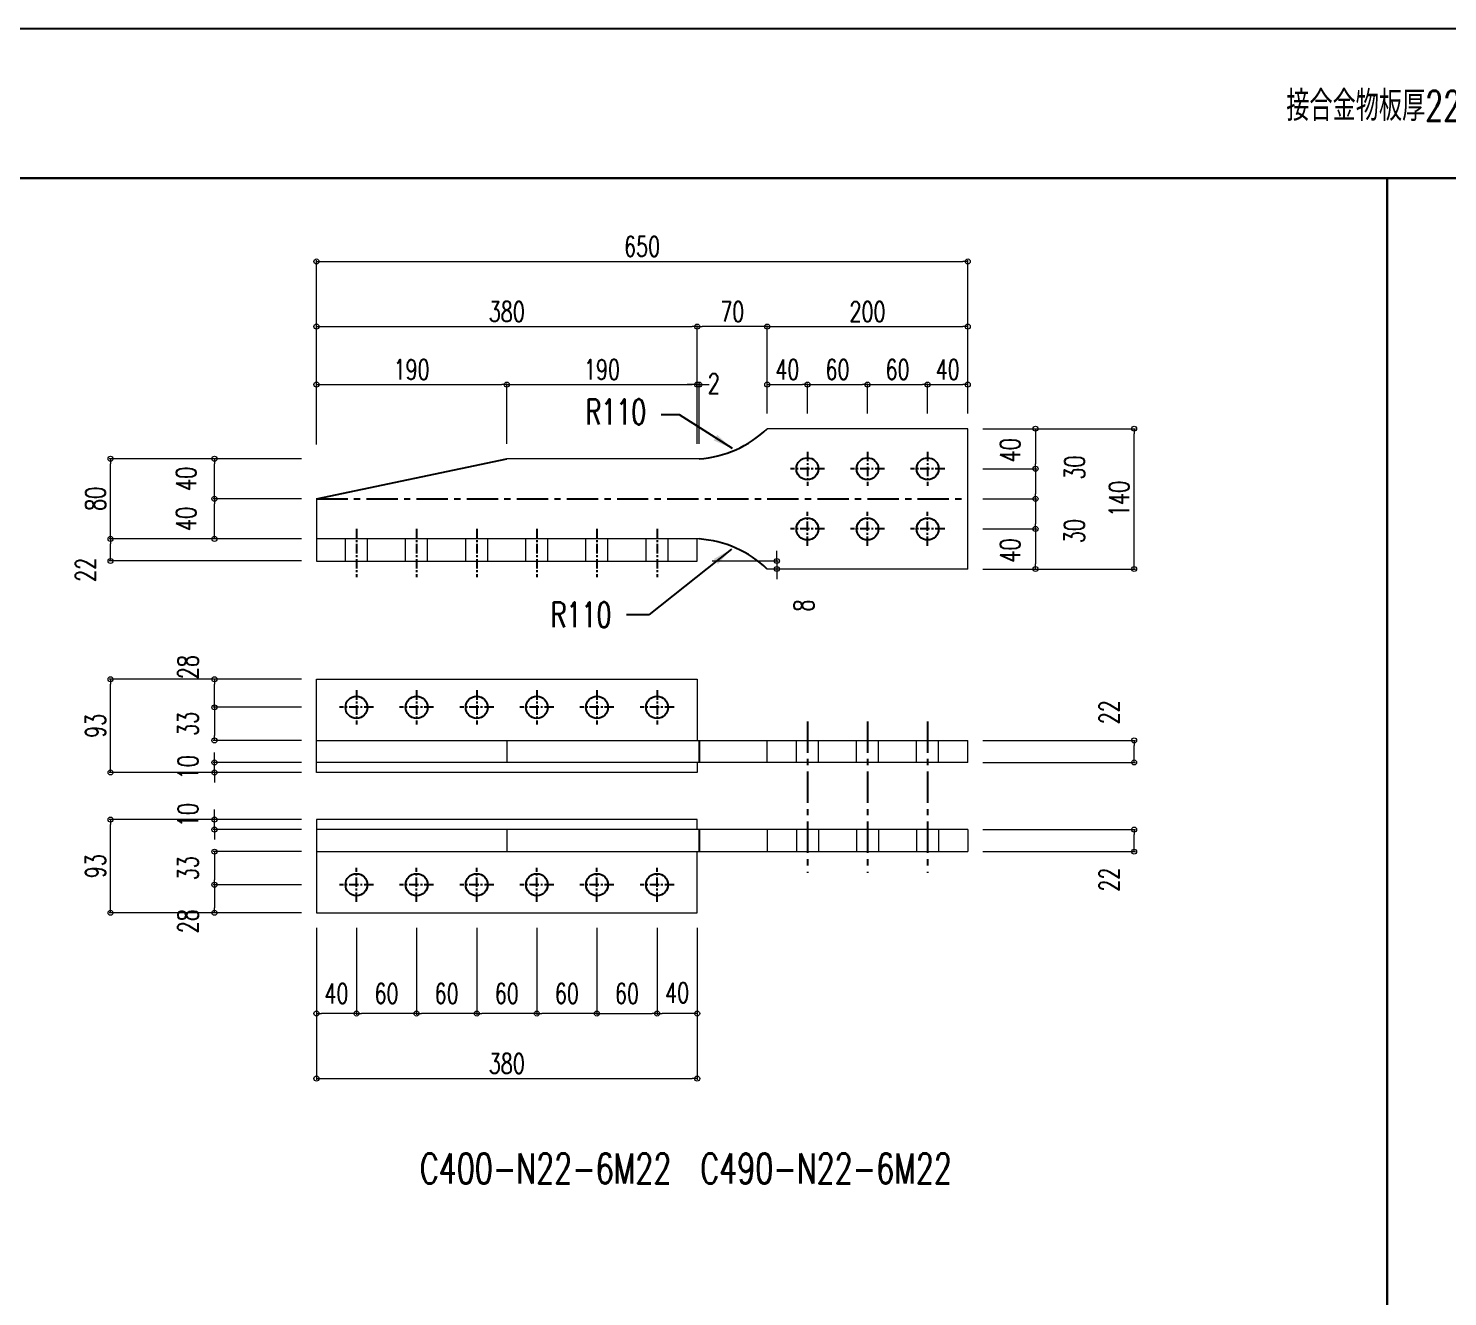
# Model space of a CAD drawing. Header units: millimetres. Extents: x 0 to 29624, y 0 to 14691.
# Drawn here: x 26696 to 28112, y 10780 to 12045 of the extents above; entities that cross this region are included whole.
import ezdxf

# ---------------------------------------------------------------- set-up
doc = ezdxf.new("R2010")
doc.units = ezdxf.units.MM
doc.header["$LTSCALE"] = 5
for name, pattern in [('ACAD_ISO03W100', [30, 12, -18]), ('CENTER1', [10, 6.25, -1.25, 1.25, -1.25]), ('JIS_08_50', [53, 50, -1.125, 0.75, -1.125])]:
    doc.linetypes.add(name, pattern=pattern)
doc.layers.get('0').update_dxf_attribs({"color": 255})
doc.layers.get('DEFPOINTS').update_dxf_attribs({"color": 255})
for name, color, linetype in [('01', 7, 'Continuous'), ('CENTER', 2, 'JIS_08_50'), ('寸法', 4, 'Continuous'), ('補助線', 7, 'ACAD_ISO03W100'), ('金物', 142, 'Continuous')]:
    doc.layers.add(name, color=color, linetype=linetype)
doc.styles.add('KANJI', font='simplex.shx', dxfattribs={"width": 0.7, "bigfont": 'extfont2.shx'})
doc.styles.get("Standard").update_dxf_attribs({"font": 'simplex.shx', "width": 0.7, "height": 2.5, "bigfont": '@extfont2.shx'})
doc.styles.add('SUNPOU2', font='simplex.shx', dxfattribs={"width": 0.7, "height": 50, "bigfont": 'extfont2.shx'})
doc.dimstyles.new('コピー(2) - Standard', dxfattribs={"dimtxt": 25, "dimasz": 20, "dimexe": 0.18, "dimexo": 0.0625, "dimgap": 15, "dimtad": 1, "dimdec": 0, "dimzin": 0, "dimdsep": 46, "dimtxsty": 'Standard', "dimblk": 'DOTSMALL', "dimcen": 0.09, "dimadec": 0, "dimazin": 0, "dimtfac": 1, "dimtdec": 0, "dimtofl": 0, "dimtmove": 0, "dimatfit": 3, "dimfxl": 0, "dimtolj": 1, "dimtzin": 0, "dimarcsym": 0})
doc.dimstyles.new('一般寸法-小さめ', dxfattribs={"dimscale": 10, "dimtxt": 2, "dimasz": 0.5, "dimexe": 0.125, "dimexo": 1.5, "dimgap": 0.5, "dimtad": 1, "dimtxsty": 'KANJI', "dimblk": 'ORIGIN', "dimcen": 0, "dimclrd": 256, "dimclre": 256, "dimclrt": 256, "dimadec": 0, "dimazin": 0, "dimtfac": 1, "dimtmove": 2, "dimatfit": 2, "dimfxl": 0, "dimtolj": 2, "dimlwd": 5, "dimlwe": 5, "dimarcsym": 0})

# ---------------------------------------------------------------- blocks, each defined once
blk = doc.blocks.new('_Origin')
at = {"color": 0, "linetype": 'ByBlock', "lineweight": -2}
blk.add_line((0, 0), (-1, 0), dxfattribs=at)
blk.add_circle((0, 0), 0.5, dxfattribs=at)
blk = doc.blocks.new('*D304')
at = {"layer": 'DEFPOINTS', "color": 0}
for p in [(27633.1, 11646), (27633.1, 11606), (27700.8, 11606)]:
    blk.add_point(p, dxfattribs=at)
at = {"layer": '寸法', "lineweight": 5}
for p, q in [((27648.1, 11646), (27702, 11646)), ((27700.8, 11641), (27700.8, 11611)), ((27648.1, 11606), (27702, 11606))]:
    blk.add_line(p, q, dxfattribs=at)
at = {"layer": '寸法', "lineweight": 5, "xscale": 5, "yscale": 5, "zscale": 5}
for p, rotation in [((27700.8, 11646), 90), ((27700.8, 11606), 270)]:
    blk.add_blockref('_Origin', p, dxfattribs=dict(at, rotation=rotation))
at = {"layer": '寸法', "insert": (27675.4, 11624.5), "char_height": 20, "attachment_point": 5, "rotation": 90, "style": 'KANJI'}
blk.add_mtext('\\A2;40', dxfattribs=at)
blk = doc.blocks.new('*D305')
at = {"layer": 'DEFPOINTS', "color": 0}
for p in [(26983.1, 11224), (26881.3, 11191), (26983.1, 11191)]:
    blk.add_point(p, dxfattribs=at)
at = {"layer": '寸法', "lineweight": 5}
for p, q in [((26968.1, 11224), (26880, 11224)), ((26881.3, 11219), (26881.3, 11196)), ((26968.1, 11191), (26880, 11191))]:
    blk.add_line(p, q, dxfattribs=at)
at = {"layer": '寸法', "lineweight": 5, "xscale": 5, "yscale": 5, "zscale": 5}
for p, rotation in [((26881.3, 11224), 90), ((26881.3, 11191), 270)]:
    blk.add_blockref('_Origin', p, dxfattribs=dict(at, rotation=rotation))
at = {"layer": '寸法', "insert": (26855, 11207.5), "char_height": 20, "attachment_point": 5, "rotation": 90, "style": 'KANJI'}
blk.add_mtext('\\A2;33', dxfattribs=at)
blk = doc.blocks.new('*D512')
at = {"layer": 'DEFPOINTS', "color": 0}
for p in [(26777.7, 11396), (26983.1, 11396), (26983.1, 11303)]:
    blk.add_point(p, dxfattribs=at)
at = {"layer": '寸法', "lineweight": 5}
for p, q in [((26968.1, 11396), (26776.4, 11396)), ((26777.7, 11308), (26777.7, 11391)), ((26968.1, 11303), (26776.4, 11303))]:
    blk.add_line(p, q, dxfattribs=at)
at = {"layer": '寸法', "lineweight": 5, "xscale": 5, "yscale": 5, "zscale": 5}
for p, rotation in [((26777.7, 11396), 90), ((26777.7, 11303), 270)]:
    blk.add_blockref('_Origin', p, dxfattribs=dict(at, rotation=rotation))
at = {"layer": '寸法', "insert": (26762.7, 11349.5), "char_height": 20, "attachment_point": 5, "rotation": 90, "style": 'KANJI'}
blk.add_mtext('\\A2;93', dxfattribs=at)
blk = doc.blocks.new('_DotSmall')
at = {"color": 0, "linetype": 'ByBlock', "const_width": 0.5}
blk.add_lwpolyline([(-0.0625, 0, 1), (0.0625, 0, 1)], format="xyb", close=True, dxfattribs=at)
blk = doc.blocks.new('*D306')
at = {"layer": 'DEFPOINTS', "color": 0}
for p in [(27633.1, 11246), (27799.2, 11246), (27633.1, 11224)]:
    blk.add_point(p, dxfattribs=at)
at = {"layer": '寸法', "lineweight": 5}
for p, q in [((27648.1, 11246), (27800.5, 11246)), ((27799.2, 11229), (27799.2, 11241)), ((27648.1, 11224), (27800.5, 11224))]:
    blk.add_line(p, q, dxfattribs=at)
at = {"layer": '寸法', "lineweight": 5, "xscale": 5, "yscale": 5, "zscale": 5}
for p, rotation in [((27799.2, 11246), 90), ((27799.2, 11224), 270)]:
    blk.add_blockref('_Origin', p, dxfattribs=dict(at, rotation=rotation))
at = {"layer": '寸法', "insert": (27774.2, 11196.1), "char_height": 20, "attachment_point": 5, "rotation": 90, "style": 'KANJI'}
blk.add_mtext('\\A2;22', dxfattribs=at)
blk = doc.blocks.new('*D513')
at = {"layer": 'DEFPOINTS', "color": 0}
for p in [(27633.1, 11335), (27799.2, 11335), (27633.1, 11313)]:
    blk.add_point(p, dxfattribs=at)
at = {"layer": '寸法', "lineweight": 5}
for p, q in [((27648.1, 11335), (27800.5, 11335)), ((27799.2, 11318), (27799.2, 11330)), ((27648.1, 11313), (27800.5, 11313))]:
    blk.add_line(p, q, dxfattribs=at)
at = {"layer": '寸法', "lineweight": 5, "xscale": 5, "yscale": 5, "zscale": 5}
for p, rotation in [((27799.2, 11335), 90), ((27799.2, 11313), 270)]:
    blk.add_blockref('_Origin', p, dxfattribs=dict(at, rotation=rotation))
at = {"layer": '寸法', "insert": (27774.2, 11363.1), "char_height": 20, "attachment_point": 5, "rotation": 90, "style": 'KANJI'}
blk.add_mtext('\\A2;22', dxfattribs=at)
blk = doc.blocks.new('*D307')
at = {"layer": 'DEFPOINTS', "color": 0}
for p in [(27633.1, 11646), (27799.2, 11646), (27633.1, 11506)]:
    blk.add_point(p, dxfattribs=at)
at = {"layer": '寸法', "lineweight": 5}
for p, q in [((27648.1, 11646), (27800.5, 11646)), ((27799.2, 11511), (27799.2, 11641)), ((27648.1, 11506), (27800.5, 11506))]:
    blk.add_line(p, q, dxfattribs=at)
at = {"layer": '寸法', "lineweight": 5, "xscale": 5, "yscale": 5, "zscale": 5}
for p, rotation in [((27799.2, 11646), 90), ((27799.2, 11506), 270)]:
    blk.add_blockref('_Origin', p, dxfattribs=dict(at, rotation=rotation))
at = {"layer": '寸法', "insert": (27784.2, 11576), "char_height": 20, "attachment_point": 5, "rotation": 90, "style": 'KANJI'}
blk.add_mtext('\\A2;140', dxfattribs=at)
blk = doc.blocks.new('*D308')
at = {"layer": 'DEFPOINTS', "color": 0}
for p in [(26881.3, 11396), (26983.1, 11396), (26983.1, 11368)]:
    blk.add_point(p, dxfattribs=at)
at = {"layer": '寸法', "lineweight": 5}
for p, q in [((26968.1, 11396), (26880, 11396)), ((26881.3, 11373), (26881.3, 11391)), ((26968.1, 11368), (26880, 11368))]:
    blk.add_line(p, q, dxfattribs=at)
at = {"layer": '寸法', "lineweight": 5, "xscale": 5, "yscale": 5, "zscale": 5}
for p, rotation in [((26881.3, 11396), 90), ((26881.3, 11368), 270)]:
    blk.add_blockref('_Origin', p, dxfattribs=dict(at, rotation=rotation))
at = {"layer": '寸法', "insert": (26855, 11408.1), "char_height": 20, "attachment_point": 5, "rotation": 90, "style": 'KANJI'}
blk.add_mtext('\\A2;28', dxfattribs=at)
blk = doc.blocks.new('*D309')
at = {"layer": 'DEFPOINTS', "color": 0}
for p in [(26777.7, 11616), (26983.1, 11616), (26983.1, 11536)]:
    blk.add_point(p, dxfattribs=at)
at = {"layer": '寸法', "lineweight": 5}
for p, q in [((26968.1, 11616), (26776.4, 11616)), ((26777.7, 11541), (26777.7, 11611)), ((26968.1, 11536), (26776.4, 11536))]:
    blk.add_line(p, q, dxfattribs=at)
at = {"layer": '寸法', "lineweight": 5, "xscale": 5, "yscale": 5, "zscale": 5}
for p, rotation in [((26777.7, 11616), 90), ((26777.7, 11536), 270)]:
    blk.add_blockref('_Origin', p, dxfattribs=dict(at, rotation=rotation))
at = {"layer": '寸法', "insert": (26762.7, 11576), "char_height": 20, "attachment_point": 5, "rotation": 90, "style": 'KANJI'}
blk.add_mtext('\\A2;80', dxfattribs=at)
blk = doc.blocks.new('*D514')
at = {"layer": 'DEFPOINTS', "color": 0}
for p in [(26777.7, 11536), (26983.1, 11536), (26983.1, 11514)]:
    blk.add_point(p, dxfattribs=at)
at = {"layer": '寸法', "lineweight": 5}
for p, q in [((26968.1, 11536), (26776.4, 11536)), ((26777.7, 11519), (26777.7, 11531)), ((26968.1, 11514), (26776.4, 11514))]:
    blk.add_line(p, q, dxfattribs=at)
at = {"layer": '寸法', "lineweight": 5, "xscale": 5, "yscale": 5, "zscale": 5}
for p, rotation in [((26777.7, 11536), 90), ((26777.7, 11514), 270)]:
    blk.add_blockref('_Origin', p, dxfattribs=dict(at, rotation=rotation))
at = {"layer": '寸法', "insert": (26752.7, 11505.2), "char_height": 20, "attachment_point": 5, "rotation": 90, "style": 'KANJI'}
blk.add_mtext('\\A2;22', dxfattribs=at)
blk = doc.blocks.new('*D310')
at = {"layer": 'DEFPOINTS', "color": 0}
for p in [(26881.3, 11313), (26983.1, 11313), (26983.1, 11303)]:
    blk.add_point(p, dxfattribs=at)
at = {"layer": '寸法', "lineweight": 5}
for p, q in [((26881.3, 11318), (26881.3, 11323)), ((26968.1, 11313), (26880, 11313)), ((26968.1, 11303), (26880, 11303)), ((26881.3, 11303), (26881.3, 11313)), ((26881.3, 11298), (26881.3, 11293))]:
    blk.add_line(p, q, dxfattribs=at)
at = {"layer": '寸法', "lineweight": 5, "xscale": 5, "yscale": 5, "zscale": 5}
for p, rotation in [((26881.3, 11313), 270), ((26881.3, 11303), 90)]:
    blk.add_blockref('_Origin', p, dxfattribs=dict(at, rotation=rotation))
at = {"layer": '寸法', "insert": (26855, 11308.2), "char_height": 20, "attachment_point": 5, "rotation": 90, "style": 'KANJI'}
blk.add_mtext('\\A2;10', dxfattribs=at)
blk = doc.blocks.new('*D311')
at = {"layer": 'DEFPOINTS', "color": 0}
for p in [(27363.1, 11747.8), (26983.1, 11616), (27363.1, 11616)]:
    blk.add_point(p, dxfattribs=at)
at = {"layer": '寸法', "lineweight": 5}
for p, q in [((26983.1, 11631), (26983.1, 11749)), ((26988.1, 11747.8), (27358.1, 11747.8)), ((27363.1, 11631), (27363.1, 11749))]:
    blk.add_line(p, q, dxfattribs=at)
at = {"layer": '寸法', "lineweight": 5, "xscale": 5, "yscale": 5, "zscale": 5, "rotation": 180}
blk.add_blockref('_Origin', (26983.1, 11747.8), dxfattribs=at)
at = {"layer": '寸法', "lineweight": 5, "xscale": 5, "yscale": 5, "zscale": 5}
blk.add_blockref('_Origin', (27363.1, 11747.8), dxfattribs=at)
at = {"layer": '寸法', "insert": (27173.1, 11762.8), "char_height": 20, "attachment_point": 5, "style": 'KANJI'}
blk.add_mtext('\\A2;380', dxfattribs=at)
blk = doc.blocks.new('*D312')
at = {"layer": 'DEFPOINTS', "color": 0}
for p in [(27363.1, 11747.8), (27433.1, 11646), (27363.1, 11616)]:
    blk.add_point(p, dxfattribs=at)
at = {"layer": '寸法', "lineweight": 5}
for p, q in [((27363.1, 11631), (27363.1, 11749)), ((27428.1, 11747.8), (27368.1, 11747.8)), ((27433.1, 11661), (27433.1, 11749))]:
    blk.add_line(p, q, dxfattribs=at)
at = {"layer": '寸法', "lineweight": 5, "xscale": 5, "yscale": 5, "zscale": 5, "rotation": 180}
blk.add_blockref('_Origin', (27363.1, 11747.8), dxfattribs=at)
at = {"layer": '寸法', "lineweight": 5, "xscale": 5, "yscale": 5, "zscale": 5}
blk.add_blockref('_Origin', (27433.1, 11747.8), dxfattribs=at)
at = {"layer": '寸法', "insert": (27398.1, 11762.8), "char_height": 20, "attachment_point": 5, "style": 'KANJI'}
blk.add_mtext('\\A2;70', dxfattribs=at)
blk = doc.blocks.new('*D515')
at = {"layer": 'DEFPOINTS', "color": 0}
for p in [(27633.1, 11747.8), (27433.1, 11646), (27633.1, 11646)]:
    blk.add_point(p, dxfattribs=at)
at = {"layer": '寸法', "lineweight": 5}
for p, q in [((27433.1, 11661), (27433.1, 11749)), ((27438.1, 11747.8), (27628.1, 11747.8)), ((27633.1, 11661), (27633.1, 11749))]:
    blk.add_line(p, q, dxfattribs=at)
at = {"layer": '寸法', "lineweight": 5, "xscale": 5, "yscale": 5, "zscale": 5, "rotation": 180}
blk.add_blockref('_Origin', (27433.1, 11747.8), dxfattribs=at)
at = {"layer": '寸法', "lineweight": 5, "xscale": 5, "yscale": 5, "zscale": 5}
blk.add_blockref('_Origin', (27633.1, 11747.8), dxfattribs=at)
at = {"layer": '寸法', "insert": (27533.1, 11762.8), "char_height": 20, "attachment_point": 5, "style": 'KANJI'}
blk.add_mtext('\\A2;200', dxfattribs=at)
blk = doc.blocks.new('*D313')
at = {"layer": 'DEFPOINTS', "color": 0}
for p in [(27633.1, 11546), (27633.1, 11506), (27700.8, 11506)]:
    blk.add_point(p, dxfattribs=at)
at = {"layer": '寸法', "lineweight": 5}
for p, q in [((27648.1, 11546), (27702, 11546)), ((27700.8, 11541), (27700.8, 11511)), ((27648.1, 11506), (27702, 11506))]:
    blk.add_line(p, q, dxfattribs=at)
at = {"layer": '寸法', "lineweight": 5, "xscale": 5, "yscale": 5, "zscale": 5}
for p, rotation in [((27700.8, 11546), 90), ((27700.8, 11506), 270)]:
    blk.add_blockref('_Origin', p, dxfattribs=dict(at, rotation=rotation))
at = {"layer": '寸法', "insert": (27675.4, 11524.5), "char_height": 20, "attachment_point": 5, "rotation": 90, "style": 'KANJI'}
blk.add_mtext('\\A2;40', dxfattribs=at)
blk = doc.blocks.new('*D516')
at = {"layer": 'DEFPOINTS', "color": 0}
for p in [(26777.7, 11256), (26983.1, 11256), (26983.1, 11163)]:
    blk.add_point(p, dxfattribs=at)
at = {"layer": '寸法', "lineweight": 5}
for p, q in [((26968.1, 11256), (26776.4, 11256)), ((26777.7, 11168), (26777.7, 11251)), ((26968.1, 11163), (26776.4, 11163))]:
    blk.add_line(p, q, dxfattribs=at)
at = {"layer": '寸法', "lineweight": 5, "xscale": 5, "yscale": 5, "zscale": 5}
for p, rotation in [((26777.7, 11256), 90), ((26777.7, 11163), 270)]:
    blk.add_blockref('_Origin', p, dxfattribs=dict(at, rotation=rotation))
at = {"layer": '寸法', "insert": (26762.7, 11209.5), "char_height": 20, "attachment_point": 5, "rotation": 90, "style": 'KANJI'}
blk.add_mtext('\\A2;93', dxfattribs=at)
blk = doc.blocks.new('*D314')
at = {"layer": 'DEFPOINTS', "color": 0}
for p in [(26881.3, 11256), (26983.1, 11256), (26983.1, 11246)]:
    blk.add_point(p, dxfattribs=at)
at = {"layer": '寸法', "lineweight": 5}
for p, q in [((26881.3, 11261), (26881.3, 11266)), ((26968.1, 11256), (26880, 11256)), ((26968.1, 11246), (26880, 11246)), ((26881.3, 11246), (26881.3, 11256)), ((26881.3, 11241), (26881.3, 11236))]:
    blk.add_line(p, q, dxfattribs=at)
at = {"layer": '寸法', "lineweight": 5, "xscale": 5, "yscale": 5, "zscale": 5}
for p, rotation in [((26881.3, 11256), 270), ((26881.3, 11246), 90)]:
    blk.add_blockref('_Origin', p, dxfattribs=dict(at, rotation=rotation))
at = {"layer": '寸法', "insert": (26855, 11260.5), "char_height": 20, "attachment_point": 5, "rotation": 90, "style": 'KANJI'}
blk.add_mtext('\\A2;10', dxfattribs=at)
blk = doc.blocks.new('*D315')
at = {"layer": 'DEFPOINTS', "color": 0}
for p in [(26983.1, 11191), (26881.3, 11163), (26983.1, 11163)]:
    blk.add_point(p, dxfattribs=at)
at = {"layer": '寸法', "lineweight": 5}
for p, q in [((26968.1, 11191), (26880, 11191)), ((26881.3, 11186), (26881.3, 11168)), ((26968.1, 11163), (26880, 11163))]:
    blk.add_line(p, q, dxfattribs=at)
at = {"layer": '寸法', "lineweight": 5, "xscale": 5, "yscale": 5, "zscale": 5}
for p, rotation in [((26881.3, 11191), 90), ((26881.3, 11163), 270)]:
    blk.add_blockref('_Origin', p, dxfattribs=dict(at, rotation=rotation))
at = {"layer": '寸法', "insert": (26855, 11154.6), "char_height": 20, "attachment_point": 5, "rotation": 90, "style": 'KANJI'}
blk.add_mtext('\\A2;28', dxfattribs=at)
blk = doc.blocks.new('*D517')
at = {"layer": 'DEFPOINTS', "color": 0}
for p in [(26983.1, 11163), (27363.1, 11163), (27363.1, 10997.6)]:
    blk.add_point(p, dxfattribs=at)
at = {"layer": '寸法', "lineweight": 5}
for p, q in [((26983.1, 11148), (26983.1, 10996.4)), ((27363.1, 11148), (27363.1, 10996.4)), ((26988.1, 10997.6), (27358.1, 10997.6))]:
    blk.add_line(p, q, dxfattribs=at)
at = {"layer": '寸法', "lineweight": 5, "xscale": 5, "yscale": 5, "zscale": 5, "rotation": 180}
blk.add_blockref('_Origin', (26983.1, 10997.6), dxfattribs=at)
at = {"layer": '寸法', "lineweight": 5, "xscale": 5, "yscale": 5, "zscale": 5}
blk.add_blockref('_Origin', (27363.1, 10997.6), dxfattribs=at)
at = {"layer": '寸法', "insert": (27173.1, 11012.6), "char_height": 20, "attachment_point": 5, "style": 'KANJI'}
blk.add_mtext('\\A2;380', dxfattribs=at)
blk = doc.blocks.new('*D316')
at = {"layer": 'DEFPOINTS', "color": 0}
for p in [(27083.1, 11163), (27143.1, 11163), (27083.1, 11062.5)]:
    blk.add_point(p, dxfattribs=at)
at = {"layer": '寸法', "lineweight": 5}
for p, q in [((27083.1, 11148), (27083.1, 11061.3)), ((27143.1, 11148), (27143.1, 11061.3)), ((27138.1, 11062.5), (27088.1, 11062.5))]:
    blk.add_line(p, q, dxfattribs=at)
at = {"layer": '寸法', "lineweight": 5, "xscale": 5, "yscale": 5, "zscale": 5, "rotation": 180}
blk.add_blockref('_Origin', (27083.1, 11062.5), dxfattribs=at)
at = {"layer": '寸法', "lineweight": 5, "xscale": 5, "yscale": 5, "zscale": 5}
blk.add_blockref('_Origin', (27143.1, 11062.5), dxfattribs=at)
at = {"layer": '寸法', "insert": (27113.1, 11082.5), "char_height": 20, "attachment_point": 5, "style": 'KANJI'}
blk.add_mtext('\\A2;60', dxfattribs=at)
blk = doc.blocks.new('*D317')
at = {"layer": 'DEFPOINTS', "color": 0}
for p in [(26983.1, 11163), (27023.1, 11163), (26983.1, 11062.5)]:
    blk.add_point(p, dxfattribs=at)
at = {"layer": '寸法', "lineweight": 5}
for p, q in [((26983.1, 11148), (26983.1, 11061.3)), ((27023.1, 11148), (27023.1, 11061.3)), ((27018.1, 11062.5), (26988.1, 11062.5))]:
    blk.add_line(p, q, dxfattribs=at)
at = {"layer": '寸法', "lineweight": 5, "xscale": 5, "yscale": 5, "zscale": 5, "rotation": 180}
blk.add_blockref('_Origin', (26983.1, 11062.5), dxfattribs=at)
at = {"layer": '寸法', "lineweight": 5, "xscale": 5, "yscale": 5, "zscale": 5}
blk.add_blockref('_Origin', (27023.1, 11062.5), dxfattribs=at)
at = {"layer": '寸法', "insert": (27003.1, 11082.5), "char_height": 20, "attachment_point": 5, "style": 'KANJI'}
blk.add_mtext('\\A2;40', dxfattribs=at)
blk = doc.blocks.new('*D318')
at = {"layer": 'DEFPOINTS', "color": 0}
for p in [(27203.1, 11163), (27263.1, 11163), (27203.1, 11062.5)]:
    blk.add_point(p, dxfattribs=at)
at = {"layer": '寸法', "lineweight": 5}
for p, q in [((27203.1, 11148), (27203.1, 11061.3)), ((27263.1, 11148), (27263.1, 11061.3)), ((27258.1, 11062.5), (27208.1, 11062.5))]:
    blk.add_line(p, q, dxfattribs=at)
at = {"layer": '寸法', "lineweight": 5, "xscale": 5, "yscale": 5, "zscale": 5, "rotation": 180}
blk.add_blockref('_Origin', (27203.1, 11062.5), dxfattribs=at)
at = {"layer": '寸法', "lineweight": 5, "xscale": 5, "yscale": 5, "zscale": 5}
blk.add_blockref('_Origin', (27263.1, 11062.5), dxfattribs=at)
at = {"layer": '寸法', "insert": (27233.1, 11082.5), "char_height": 20, "attachment_point": 5, "style": 'KANJI'}
blk.add_mtext('\\A2;60', dxfattribs=at)
blk = doc.blocks.new('*D319')
at = {"layer": 'DEFPOINTS', "color": 0}
for p in [(27263.1, 11163), (27323.1, 11163), (27323.1, 11062.5)]:
    blk.add_point(p, dxfattribs=at)
at = {"layer": '寸法', "lineweight": 5}
for p, q in [((27263.1, 11148), (27263.1, 11061.3)), ((27323.1, 11148), (27323.1, 11061.3)), ((27268.1, 11062.5), (27318.1, 11062.5))]:
    blk.add_line(p, q, dxfattribs=at)
at = {"layer": '寸法', "lineweight": 5, "xscale": 5, "yscale": 5, "zscale": 5, "rotation": 180}
blk.add_blockref('_Origin', (27263.1, 11062.5), dxfattribs=at)
at = {"layer": '寸法', "lineweight": 5, "xscale": 5, "yscale": 5, "zscale": 5}
blk.add_blockref('_Origin', (27323.1, 11062.5), dxfattribs=at)
at = {"layer": '寸法', "insert": (27293.1, 11082.5), "char_height": 20, "attachment_point": 5, "style": 'KANJI'}
blk.add_mtext('\\A2;60', dxfattribs=at)
blk = doc.blocks.new('*D320')
at = {"layer": 'DEFPOINTS', "color": 0}
for p in [(27323.1, 11163), (27363.1, 11163), (27323.1, 11062.5)]:
    blk.add_point(p, dxfattribs=at)
at = {"layer": '寸法', "lineweight": 5}
for p, q in [((27323.1, 11148), (27323.1, 11061.3)), ((27363.1, 11148), (27363.1, 11061.3)), ((27358.1, 11062.5), (27328.1, 11062.5))]:
    blk.add_line(p, q, dxfattribs=at)
at = {"layer": '寸法', "lineweight": 5, "xscale": 5, "yscale": 5, "zscale": 5, "rotation": 180}
blk.add_blockref('_Origin', (27323.1, 11062.5), dxfattribs=at)
at = {"layer": '寸法', "lineweight": 5, "xscale": 5, "yscale": 5, "zscale": 5}
blk.add_blockref('_Origin', (27363.1, 11062.5), dxfattribs=at)
at = {"layer": '寸法', "insert": (27343.1, 11083.3), "char_height": 20, "attachment_point": 5, "style": 'KANJI'}
blk.add_mtext('\\A2;40', dxfattribs=at)
blk = doc.blocks.new('*D321')
at = {"layer": 'DEFPOINTS', "color": 0}
for p in [(26881.3, 11576), (26983.1, 11576), (26983.1, 11536)]:
    blk.add_point(p, dxfattribs=at)
at = {"layer": '寸法', "lineweight": 5}
for p, q in [((26968.1, 11576), (26880, 11576)), ((26881.3, 11541), (26881.3, 11571)), ((26968.1, 11536), (26880, 11536))]:
    blk.add_line(p, q, dxfattribs=at)
at = {"layer": '寸法', "lineweight": 5, "xscale": 5, "yscale": 5, "zscale": 5}
for p, rotation in [((26881.3, 11576), 90), ((26881.3, 11536), 270)]:
    blk.add_blockref('_Origin', p, dxfattribs=dict(at, rotation=rotation))
at = {"layer": '寸法', "insert": (26853.1, 11556), "char_height": 20, "attachment_point": 5, "rotation": 90, "style": 'KANJI'}
blk.add_mtext('\\A2;40', dxfattribs=at)
blk = doc.blocks.new('*D322')
at = {"layer": 'DEFPOINTS', "color": 0}
for p in [(26881.3, 11616), (26983.1, 11616), (26983.1, 11576)]:
    blk.add_point(p, dxfattribs=at)
at = {"layer": '寸法', "lineweight": 5}
for p, q in [((26968.1, 11616), (26880, 11616)), ((26881.3, 11581), (26881.3, 11611)), ((26968.1, 11576), (26880, 11576))]:
    blk.add_line(p, q, dxfattribs=at)
at = {"layer": '寸法', "lineweight": 5, "xscale": 5, "yscale": 5, "zscale": 5}
for p, rotation in [((26881.3, 11616), 90), ((26881.3, 11576), 270)]:
    blk.add_blockref('_Origin', p, dxfattribs=dict(at, rotation=rotation))
at = {"layer": '寸法', "insert": (26853.1, 11596), "char_height": 20, "attachment_point": 5, "rotation": 90, "style": 'KANJI'}
blk.add_mtext('\\A2;40', dxfattribs=at)
blk = doc.blocks.new('*D518')
at = {"layer": 'DEFPOINTS', "color": 0}
for p in [(27363.1, 11514), (27433.1, 11506), (27442.7, 11506)]:
    blk.add_point(p, dxfattribs=at)
at = {"layer": '寸法', "lineweight": 5}
for p, q in [((27442.7, 11519), (27442.7, 11524)), ((27378.1, 11514), (27444, 11514)), ((27442.7, 11514), (27442.7, 11506)), ((27442.7, 11501), (27442.7, 11496)), ((27448.1, 11506), (27444, 11506))]:
    blk.add_line(p, q, dxfattribs=at)
at = {"layer": '寸法', "lineweight": 5, "xscale": 5, "yscale": 5, "zscale": 5}
for p, rotation in [((27442.7, 11514), 270), ((27442.7, 11506), 90)]:
    blk.add_blockref('_Origin', p, dxfattribs=dict(at, rotation=rotation))
at = {"layer": '寸法', "insert": (27469.5, 11469.5), "char_height": 20, "attachment_point": 5, "rotation": 90, "style": 'KANJI'}
blk.add_mtext('\\A2;8', dxfattribs=at)
blk = doc.blocks.new('*D323')
at = {"layer": 'DEFPOINTS', "color": 0}
for p in [(26983.1, 11368), (26881.3, 11335), (26983.1, 11335)]:
    blk.add_point(p, dxfattribs=at)
at = {"layer": '寸法', "lineweight": 5}
for p, q in [((26968.1, 11368), (26880, 11368)), ((26881.3, 11363), (26881.3, 11340)), ((26968.1, 11335), (26880, 11335))]:
    blk.add_line(p, q, dxfattribs=at)
at = {"layer": '寸法', "lineweight": 5, "xscale": 5, "yscale": 5, "zscale": 5}
for p, rotation in [((26881.3, 11368), 90), ((26881.3, 11335), 270)]:
    blk.add_blockref('_Origin', p, dxfattribs=dict(at, rotation=rotation))
at = {"layer": '寸法', "insert": (26855, 11351.5), "char_height": 20, "attachment_point": 5, "rotation": 90, "style": 'KANJI'}
blk.add_mtext('\\A2;33', dxfattribs=at)
blk = doc.blocks.new('*D324')
at = {"layer": 'DEFPOINTS', "color": 0}
for p in [(27143.1, 11163), (27203.1, 11163), (27143.1, 11062.5)]:
    blk.add_point(p, dxfattribs=at)
at = {"layer": '寸法', "lineweight": 5}
for p, q in [((27143.1, 11148), (27143.1, 11061.3)), ((27203.1, 11148), (27203.1, 11061.3)), ((27198.1, 11062.5), (27148.1, 11062.5))]:
    blk.add_line(p, q, dxfattribs=at)
at = {"layer": '寸法', "lineweight": 5, "xscale": 5, "yscale": 5, "zscale": 5, "rotation": 180}
blk.add_blockref('_Origin', (27143.1, 11062.5), dxfattribs=at)
at = {"layer": '寸法', "lineweight": 5, "xscale": 5, "yscale": 5, "zscale": 5}
blk.add_blockref('_Origin', (27203.1, 11062.5), dxfattribs=at)
at = {"layer": '寸法', "insert": (27173.1, 11082.5), "char_height": 20, "attachment_point": 5, "style": 'KANJI'}
blk.add_mtext('\\A2;60', dxfattribs=at)
blk = doc.blocks.new('*D325')
at = {"layer": 'DEFPOINTS', "color": 0}
for p in [(27023.1, 11163), (27083.1, 11163), (27023.1, 11062.5)]:
    blk.add_point(p, dxfattribs=at)
at = {"layer": '寸法', "lineweight": 5}
for p, q in [((27023.1, 11148), (27023.1, 11061.3)), ((27083.1, 11148), (27083.1, 11061.3)), ((27078.1, 11062.5), (27028.1, 11062.5))]:
    blk.add_line(p, q, dxfattribs=at)
at = {"layer": '寸法', "lineweight": 5, "xscale": 5, "yscale": 5, "zscale": 5, "rotation": 180}
blk.add_blockref('_Origin', (27023.1, 11062.5), dxfattribs=at)
at = {"layer": '寸法', "lineweight": 5, "xscale": 5, "yscale": 5, "zscale": 5}
blk.add_blockref('_Origin', (27083.1, 11062.5), dxfattribs=at)
at = {"layer": '寸法', "insert": (27053.1, 11082.5), "char_height": 20, "attachment_point": 5, "style": 'KANJI'}
blk.add_mtext('\\A2;60', dxfattribs=at)
blk = doc.blocks.new('*D326')
at = {"layer": 'DEFPOINTS', "color": 0}
for p in [(27633.1, 11812.8), (27633.1, 11646), (26983.1, 11615.3)]:
    blk.add_point(p, dxfattribs=at)
at = {"layer": '寸法', "lineweight": 5}
for p, q in [((26983.1, 11630.3), (26983.1, 11814)), ((26988.1, 11812.8), (27628.1, 11812.8)), ((27633.1, 11661), (27633.1, 11814))]:
    blk.add_line(p, q, dxfattribs=at)
at = {"layer": '寸法', "lineweight": 5, "xscale": 5, "yscale": 5, "zscale": 5, "rotation": 180}
blk.add_blockref('_Origin', (26983.1, 11812.8), dxfattribs=at)
at = {"layer": '寸法', "lineweight": 5, "xscale": 5, "yscale": 5, "zscale": 5}
blk.add_blockref('_Origin', (27633.1, 11812.8), dxfattribs=at)
at = {"layer": '寸法', "insert": (27308.1, 11827.8), "char_height": 20, "attachment_point": 5, "style": 'KANJI'}
blk.add_mtext('\\A2;650', dxfattribs=at)
blk = doc.blocks.new('*D327')
at = {"layer": 'DEFPOINTS', "color": 0}
for p in [(27363.1, 11690), (27173.1, 11616), (27363.1, 11616)]:
    blk.add_point(p, dxfattribs=at)
at = {"layer": '寸法', "lineweight": 5}
for p, q in [((27173.1, 11631), (27173.1, 11691.2)), ((27178.1, 11690), (27358.1, 11690)), ((27363.1, 11631), (27363.1, 11691.2))]:
    blk.add_line(p, q, dxfattribs=at)
at = {"layer": '寸法', "lineweight": 5, "xscale": 5, "yscale": 5, "zscale": 5, "rotation": 180}
blk.add_blockref('_Origin', (27173.1, 11690), dxfattribs=at)
at = {"layer": '寸法', "lineweight": 5, "xscale": 5, "yscale": 5, "zscale": 5}
blk.add_blockref('_Origin', (27363.1, 11690), dxfattribs=at)
at = {"layer": '寸法', "insert": (27268.1, 11705), "char_height": 20, "attachment_point": 5, "style": 'KANJI'}
blk.add_mtext('\\A2;190', dxfattribs=at)
blk = doc.blocks.new('*D328')
at = {"layer": 'DEFPOINTS', "color": 0}
for p in [(27173.1, 11690), (26983.1, 11616), (27173.1, 11616)]:
    blk.add_point(p, dxfattribs=at)
at = {"layer": '寸法', "lineweight": 5}
for p, q in [((26983.1, 11631), (26983.1, 11691.2)), ((26988.1, 11690), (27168.1, 11690)), ((27173.1, 11631), (27173.1, 11691.2))]:
    blk.add_line(p, q, dxfattribs=at)
at = {"layer": '寸法', "lineweight": 5, "xscale": 5, "yscale": 5, "zscale": 5, "rotation": 180}
blk.add_blockref('_Origin', (26983.1, 11690), dxfattribs=at)
at = {"layer": '寸法', "lineweight": 5, "xscale": 5, "yscale": 5, "zscale": 5}
blk.add_blockref('_Origin', (27173.1, 11690), dxfattribs=at)
at = {"layer": '寸法', "insert": (27078.1, 11705), "char_height": 20, "attachment_point": 5, "style": 'KANJI'}
blk.add_mtext('\\A2;190', dxfattribs=at)
blk = doc.blocks.new('*D329')
at = {"layer": 'DEFPOINTS', "color": 0}
for p in [(27473.1, 11690), (27433.1, 11646), (27473.1, 11646)]:
    blk.add_point(p, dxfattribs=at)
at = {"layer": '寸法', "lineweight": 5}
for p, q in [((27433.1, 11661), (27433.1, 11691.2)), ((27438.1, 11690), (27468.1, 11690)), ((27473.1, 11661), (27473.1, 11691.2))]:
    blk.add_line(p, q, dxfattribs=at)
at = {"layer": '寸法', "lineweight": 5, "xscale": 5, "yscale": 5, "zscale": 5, "rotation": 180}
blk.add_blockref('_Origin', (27433.1, 11690), dxfattribs=at)
at = {"layer": '寸法', "lineweight": 5, "xscale": 5, "yscale": 5, "zscale": 5}
blk.add_blockref('_Origin', (27473.1, 11690), dxfattribs=at)
at = {"layer": '寸法', "insert": (27453.1, 11705), "char_height": 20, "attachment_point": 5, "style": 'KANJI'}
blk.add_mtext('\\A2;40', dxfattribs=at)
blk = doc.blocks.new('*D330')
at = {"layer": 'DEFPOINTS', "color": 0}
for p in [(27593.1, 11690), (27533.1, 11646), (27593.1, 11646)]:
    blk.add_point(p, dxfattribs=at)
at = {"layer": '寸法', "lineweight": 5}
for p, q in [((27533.1, 11661), (27533.1, 11691.2)), ((27538.1, 11690), (27588.1, 11690)), ((27593.1, 11661), (27593.1, 11691.2))]:
    blk.add_line(p, q, dxfattribs=at)
at = {"layer": '寸法', "lineweight": 5, "xscale": 5, "yscale": 5, "zscale": 5, "rotation": 180}
blk.add_blockref('_Origin', (27533.1, 11690), dxfattribs=at)
at = {"layer": '寸法', "lineweight": 5, "xscale": 5, "yscale": 5, "zscale": 5}
blk.add_blockref('_Origin', (27593.1, 11690), dxfattribs=at)
at = {"layer": '寸法', "insert": (27563.1, 11705), "char_height": 20, "attachment_point": 5, "style": 'KANJI'}
blk.add_mtext('\\A2;60', dxfattribs=at)
blk = doc.blocks.new('*D331')
at = {"layer": 'DEFPOINTS', "color": 0}
for p in [(27533.1, 11690), (27473.1, 11646), (27533.1, 11646)]:
    blk.add_point(p, dxfattribs=at)
at = {"layer": '寸法', "lineweight": 5}
for p, q in [((27473.1, 11661), (27473.1, 11691.2)), ((27478.1, 11690), (27528.1, 11690)), ((27533.1, 11661), (27533.1, 11691.2))]:
    blk.add_line(p, q, dxfattribs=at)
at = {"layer": '寸法', "lineweight": 5, "xscale": 5, "yscale": 5, "zscale": 5, "rotation": 180}
blk.add_blockref('_Origin', (27473.1, 11690), dxfattribs=at)
at = {"layer": '寸法', "lineweight": 5, "xscale": 5, "yscale": 5, "zscale": 5}
blk.add_blockref('_Origin', (27533.1, 11690), dxfattribs=at)
at = {"layer": '寸法', "insert": (27503.1, 11705), "char_height": 20, "attachment_point": 5, "style": 'KANJI'}
blk.add_mtext('\\A2;60', dxfattribs=at)
blk = doc.blocks.new('*D332')
at = {"layer": 'DEFPOINTS', "color": 0}
for p in [(27633.1, 11690), (27593.1, 11646), (27633.1, 11646)]:
    blk.add_point(p, dxfattribs=at)
at = {"layer": '寸法', "lineweight": 5}
for p, q in [((27593.1, 11661), (27593.1, 11691.2)), ((27598.1, 11690), (27628.1, 11690)), ((27633.1, 11661), (27633.1, 11691.2))]:
    blk.add_line(p, q, dxfattribs=at)
at = {"layer": '寸法', "lineweight": 5, "xscale": 5, "yscale": 5, "zscale": 5, "rotation": 180}
blk.add_blockref('_Origin', (27593.1, 11690), dxfattribs=at)
at = {"layer": '寸法', "lineweight": 5, "xscale": 5, "yscale": 5, "zscale": 5}
blk.add_blockref('_Origin', (27633.1, 11690), dxfattribs=at)
at = {"layer": '寸法', "insert": (27613.1, 11705), "char_height": 20, "attachment_point": 5, "style": 'KANJI'}
blk.add_mtext('\\A2;40', dxfattribs=at)
blk = doc.blocks.new('*D333')
at = {"layer": 'DEFPOINTS', "color": 0}
for p in [(27633.1, 11606), (27633.1, 11576), (27700.8, 11576)]:
    blk.add_point(p, dxfattribs=at)
at = {"layer": '寸法', "lineweight": 5}
for p, q in [((27648.1, 11606), (27702, 11606)), ((27700.8, 11601), (27700.8, 11581)), ((27648.1, 11576), (27702, 11576))]:
    blk.add_line(p, q, dxfattribs=at)
at = {"layer": '寸法', "lineweight": 5, "xscale": 5, "yscale": 5, "zscale": 5}
for p, rotation in [((27700.8, 11606), 90), ((27700.8, 11576), 270)]:
    blk.add_blockref('_Origin', p, dxfattribs=dict(at, rotation=rotation))
at = {"layer": '寸法', "insert": (27739.8, 11607.2), "char_height": 20, "attachment_point": 5, "rotation": 90, "style": 'KANJI'}
blk.add_mtext('\\A2;30', dxfattribs=at)
blk = doc.blocks.new('*D334')
at = {"layer": 'DEFPOINTS', "color": 0}
for p in [(27633.1, 11576), (27633.1, 11546), (27700.8, 11546)]:
    blk.add_point(p, dxfattribs=at)
at = {"layer": '寸法', "lineweight": 5}
for p, q in [((27648.1, 11576), (27702, 11576)), ((27700.8, 11571), (27700.8, 11551)), ((27648.1, 11546), (27702, 11546))]:
    blk.add_line(p, q, dxfattribs=at)
at = {"layer": '寸法', "lineweight": 5, "xscale": 5, "yscale": 5, "zscale": 5}
for p, rotation in [((27700.8, 11576), 90), ((27700.8, 11546), 270)]:
    blk.add_blockref('_Origin', p, dxfattribs=dict(at, rotation=rotation))
at = {"layer": '寸法', "insert": (27739.5, 11543.8), "char_height": 20, "attachment_point": 5, "rotation": 90, "style": 'KANJI'}
blk.add_mtext('\\A2;30', dxfattribs=at)
blk = doc.blocks.new('*D519')
at = {"layer": 'DEFPOINTS', "color": 0}
for p in [(27365.1, 11690), (27363.1, 11616), (27365.1, 11616)]:
    blk.add_point(p, dxfattribs=at)
at = {"layer": '寸法', "lineweight": 5}
for p, q in [((27358.1, 11690), (27353.1, 11690)), ((27363.1, 11631), (27363.1, 11691.2)), ((27363.1, 11690), (27365.1, 11690)), ((27365.1, 11631), (27365.1, 11691.2)), ((27370.1, 11690), (27375.1, 11690))]:
    blk.add_line(p, q, dxfattribs=at)
at = {"layer": '寸法', "lineweight": 5, "xscale": 5, "yscale": 5, "zscale": 5}
blk.add_blockref('_Origin', (27363.1, 11690), dxfattribs=at)
at = {"layer": '寸法', "lineweight": 5, "xscale": 5, "yscale": 5, "zscale": 5, "rotation": 180}
blk.add_blockref('_Origin', (27365.1, 11690), dxfattribs=at)
at = {"layer": '寸法', "insert": (27379.7, 11691.1), "char_height": 20, "attachment_point": 5, "style": 'KANJI'}
blk.add_mtext('\\A2;2', dxfattribs=at)

msp = doc.modelspace()

# ---------------------------------------------------------------- linework, layer by layer
at = {"layer": '01', "ltscale": 2}
for points in [[(26651.831, 12045.347), (29451.831, 12045.347), (29451.831, 11896.004), (26651.831, 11896.004)], [(26651.831, 11896.004), (28051.831, 11896.004), (28051.831, 10645.542), (26651.831, 10645.542)], [(28051.831, 11896.004), (29451.831, 11896.004), (29451.831, 9544.424), (28051.831, 9544.424)]]:
    msp.add_lwpolyline(points, close=True, dxfattribs=at)
at = {"layer": 'CENTER', "color": 7, "linetype": 'CENTER1'}
for p, q in [((26983.106, 11575.961), (27633.106, 11575.961)), ((27473.106, 11354.004), (27473.106, 11203.004)), ((27533.106, 11354.004), (27533.106, 11203.004)), ((27593.106, 11354.004), (27593.106, 11203.004))]:
    msp.add_line(p, q, dxfattribs=at)
at = {"layer": '寸法', "linetype": 'CENTER1', "ltscale": 0.3}
for p, q in [((27473.106, 11622.961), (27473.106, 11588.961)), ((27533.106, 11622.961), (27533.106, 11588.961)), ((27593.106, 11622.961), (27593.106, 11588.961)), ((27490.106, 11605.961), (27456.106, 11605.961)), ((27550.106, 11605.961), (27516.106, 11605.961)), ((27610.106, 11605.961), (27576.106, 11605.961)), ((27473.106, 11528.961), (27473.106, 11562.961)), ((27533.106, 11528.961), (27533.106, 11562.961)), ((27593.106, 11528.961), (27593.106, 11562.961)), ((27023.106, 11545.961), (27023.106, 11497.961)), ((27083.106, 11545.961), (27083.106, 11497.961)), ((27143.106, 11545.961), (27143.106, 11497.961)), ((27203.106, 11545.961), (27203.106, 11497.961)), ((27263.106, 11545.961), (27263.106, 11497.961)), ((27323.106, 11545.961), (27323.106, 11497.961)), ((27490.106, 11545.961), (27456.106, 11545.961)), ((27550.106, 11545.961), (27516.106, 11545.961)), ((27610.106, 11545.961), (27576.106, 11545.961)), ((27023.106, 11385.004), (27023.106, 11351.004)), ((27083.106, 11385.004), (27083.106, 11351.004)), ((27143.106, 11385.004), (27143.106, 11351.004)), ((27203.106, 11385.004), (27203.106, 11351.004)), ((27263.106, 11385.004), (27263.106, 11351.004)), ((27323.106, 11385.004), (27323.106, 11351.004)), ((27040.106, 11368.004), (27006.106, 11368.004)), ((27100.106, 11368.004), (27066.106, 11368.004)), ((27160.106, 11368.004), (27126.106, 11368.004)), ((27220.106, 11368.004), (27186.106, 11368.004)), ((27280.106, 11368.004), (27246.106, 11368.004)), ((27340.106, 11368.004), (27306.106, 11368.004)), ((27023.106, 11174.004), (27023.106, 11208.004)), ((27083.106, 11174.004), (27083.106, 11208.004)), ((27143.106, 11174.004), (27143.106, 11208.004)), ((27203.106, 11174.004), (27203.106, 11208.004)), ((27263.106, 11174.004), (27263.106, 11208.004)), ((27323.106, 11174.004), (27323.106, 11208.004)), ((27040.106, 11191.004), (27006.106, 11191.004)), ((27100.106, 11191.004), (27066.106, 11191.004)), ((27160.106, 11191.004), (27126.106, 11191.004)), ((27220.106, 11191.004), (27186.106, 11191.004)), ((27280.106, 11191.004), (27246.106, 11191.004)), ((27340.106, 11191.004), (27306.106, 11191.004))]:
    msp.add_line(p, q, dxfattribs=at)
at = {"layer": '補助線', "lineweight": 18}
for p, q in [((27012.106, 11513.961), (27012.106, 11535.961)), ((27034.106, 11513.961), (27034.106, 11535.961)), ((27072.106, 11513.961), (27072.106, 11535.961)), ((27094.106, 11513.961), (27094.106, 11535.961)), ((27132.106, 11513.961), (27132.106, 11535.961)), ((27154.106, 11513.961), (27154.106, 11535.961)), ((27192.106, 11513.961), (27192.106, 11535.961)), ((27214.106, 11513.961), (27214.106, 11535.961)), ((27252.106, 11513.961), (27252.106, 11535.961)), ((27274.106, 11513.961), (27274.106, 11535.961)), ((27312.106, 11513.961), (27312.106, 11535.961)), ((27334.106, 11513.961), (27334.106, 11535.961)), ((27462.106, 11313.004), (27462.106, 11335.004)), ((27484.106, 11313.004), (27484.106, 11335.004)), ((27522.106, 11313.004), (27522.106, 11335.004)), ((27544.106, 11313.004), (27544.106, 11335.004)), ((27582.106, 11313.004), (27582.106, 11335.004)), ((27604.106, 11313.004), (27604.106, 11335.004)), ((27462.106, 11246.004), (27462.106, 11224.004)), ((27484.106, 11246.004), (27484.106, 11224.004)), ((27522.106, 11246.004), (27522.106, 11224.004)), ((27544.106, 11246.004), (27544.106, 11224.004)), ((27582.106, 11246.004), (27582.106, 11224.004)), ((27604.106, 11246.004), (27604.106, 11224.004))]:
    msp.add_line(p, q, dxfattribs=at)
at = {"layer": '金物', "lineweight": 18}
for p, q in [((27633.106, 11645.961), (27433.106, 11645.961)), ((27633.106, 11505.961), (27633.106, 11645.961)), ((27365.106, 11615.961), (27173.106, 11615.961)), ((26983.106, 11575.961), (26983.106, 11535.961)), ((26983.106, 11535.961), (26983.106, 11513.961)), ((27365.106, 11535.961), (26983.106, 11535.961)), ((27363.106, 11513.961), (27363.106, 11535.961)), ((26983.106, 11513.961), (27363.106, 11513.961)), ((27633.106, 11505.961), (27433.106, 11505.961)), ((26983.106, 11303.004), (26983.106, 11396.004)), ((26983.106, 11396.004), (27363.106, 11396.004)), ((27363.106, 11396.004), (27363.106, 11335.004)), ((26983.106, 11335.004), (27633.106, 11335.004)), ((27173.106, 11335.004), (27173.106, 11313.004)), ((27433.106, 11313.004), (27433.106, 11335.004)), ((27633.106, 11313.004), (27633.106, 11335.004)), ((27633.106, 11313.004), (26983.106, 11313.004)), ((27363.106, 11303.004), (26983.106, 11303.004)), ((27363.106, 11313.004), (27363.106, 11303.004)), ((26983.106, 11256.004), (26983.106, 11163.004)), ((27363.106, 11256.004), (26983.106, 11256.004)), ((27633.106, 11246.004), (26983.106, 11246.004)), ((27173.106, 11246.004), (27173.106, 11224.004)), ((27363.106, 11246.004), (27363.106, 11256.004)), ((27433.106, 11246.004), (27433.106, 11224.004)), ((27633.106, 11246.004), (27633.106, 11224.004)), ((26983.106, 11224.004), (27633.106, 11224.004)), ((27363.106, 11163.004), (27363.106, 11224.004)), ((26983.106, 11163.004), (27363.106, 11163.004))]:
    msp.add_line(p, q, dxfattribs=at)
at = {"layer": '金物'}
msp.add_line((26983.106, 11575.961), (27173.106, 11615.961), dxfattribs=at)
at = {"layer": '金物', "ltscale": 2}
for p, q in [((27365.106, 11335.004), (27365.106, 11313.004)), ((27365.106, 11246.004), (27365.106, 11224.004))]:
    msp.add_line(p, q, dxfattribs=at)
at = {"layer": '金物', "ltscale": 2.5}
for centre in [(27473.106, 11605.961), (27533.106, 11605.961), (27593.106, 11605.961), (27473.106, 11545.961), (27533.106, 11545.961), (27593.106, 11545.961), (27023.106, 11368.004), (27083.106, 11368.004), (27143.106, 11368.004), (27203.106, 11368.004), (27263.106, 11368.004), (27323.106, 11368.004), (27023.106, 11191.004), (27083.106, 11191.004), (27143.106, 11191.004), (27203.106, 11191.004), (27263.106, 11191.004), (27323.106, 11191.004)]:
    msp.add_circle(centre, 11, dxfattribs=at)
at = {"layer": '金物', "ltscale": 2}
for centre, start, end in [((27357.316, 11725.684), 274.060941, 313.550946), ((27357.316, 11426.237), 46.449054, 85.939059)]:
    msp.add_arc(centre, 110, start, end, dxfattribs=at)

# ---------------------------------------------------------------- texts
at = {"layer": '寸法', "ltscale": 2, "char_height": 30, "attachment_point": 5, "style": 'SUNPOU2'}
for s, insert, width in [('接合金物板厚22mm', (28065.34, 11968.006), 2086.49073), ('C400-N22-6M22  C490-N22-6M22', (27351.831, 10907.987), 1400)]:
    msp.add_mtext(s, dxfattribs=dict(at, insert=insert, width=width))
at = {"layer": '寸法', "char_height": 25, "width": 98.97993}
for s, insert, attachment_point in [('\\A1;R110', (27312.325, 11650.286), 9), ('R110', (27277.567, 11472.888), 3)]:
    msp.add_mtext(s, dxfattribs=dict(at, insert=insert, attachment_point=attachment_point))

# ---------------------------------------------------------------- dimensions: what is measured, and where the dimension line sits
at = {"layer": '寸法'}
for base, p1, p2, picture, middle in [((27633.106, 11812.755), (26983.106, 11615.252), (27633.106, 11645.961), '*D326', (27308.106, 11827.755)), ((27363.106, 11747.755), (26983.106, 11615.961), (27363.106, 11615.961), '*D311', (27173.106, 11762.755)), ((27363.106, 11747.755), (27433.106, 11645.961), (27363.106, 11615.961), '*D312', (27398.106, 11762.755)), ((27633.106, 11747.755), (27433.106, 11645.961), (27633.106, 11645.961), '*D515', (27533.106, 11762.755)), ((27173.106, 11689.983), (26983.106, 11615.961), (27173.106, 11615.961), '*D328', (27078.106, 11704.983)), ((27363.106, 11689.983), (27173.106, 11615.961), (27363.106, 11615.961), '*D327', (27268.106, 11704.983)), ((27473.106, 11689.983), (27433.106, 11645.961), (27473.106, 11645.961), '*D329', (27453.106, 11704.983)), ((27533.106, 11689.983), (27473.106, 11645.961), (27533.106, 11645.961), '*D331', (27503.106, 11704.983)), ((27593.106, 11689.983), (27533.106, 11645.961), (27593.106, 11645.961), '*D330', (27563.106, 11704.983)), ((27633.106, 11689.983), (27593.106, 11645.961), (27633.106, 11645.961), '*D332', (27613.106, 11704.983)), ((27363.106, 10997.647), (26983.106, 11163.004), (27363.106, 11163.004), '*D517', (27173.106, 11012.647))]:
    dim = msp.add_linear_dim(base=base, p1=p1, p2=p2, dimstyle='一般寸法-小さめ', dxfattribs=at)
    dim.commit()
    dim.dimension.update_dxf_attribs({"geometry": picture, "text_midpoint": middle})
for base, p1, p2, picture, middle in [((27365.106, 11689.983), (27363.106, 11615.961), (27365.106, 11615.961), '*D519', (27379.674, 11691.061)), ((26983.106, 11062.524), (27023.106, 11163.004), (26983.106, 11163.004), '*D317', (27003.106, 11082.524)), ((27023.106, 11062.524), (27083.106, 11163.004), (27023.106, 11163.004), '*D325', (27053.106, 11082.524)), ((27083.106, 11062.524), (27143.106, 11163.004), (27083.106, 11163.004), '*D316', (27113.106, 11082.524)), ((27143.106, 11062.524), (27203.106, 11163.004), (27143.106, 11163.004), '*D324', (27173.106, 11082.524)), ((27203.106, 11062.524), (27263.106, 11163.004), (27203.106, 11163.004), '*D318', (27233.106, 11082.524)), ((27323.106, 11062.524), (27263.106, 11163.004), (27323.106, 11163.004), '*D319', (27293.106, 11082.524)), ((27323.106, 11062.524), (27363.106, 11163.004), (27323.106, 11163.004), '*D320', (27343.106, 11083.286))]:
    dim = msp.add_linear_dim(base=base, p1=p1, p2=p2, dimstyle='一般寸法-小さめ', dxfattribs=at)
    dim.commit()
    dim.dimension.update_dxf_attribs({"geometry": picture, "text_midpoint": middle, "dimtype": 160})
for base, p1, p2, angle, picture, middle in [((27700.76, 11605.961), (27633.106, 11645.961), (27633.106, 11605.961), 90, '*D304', (27675.354, 11624.461)), ((26881.298, 11615.961), (26983.106, 11575.961), (26983.106, 11615.961), 270, '*D322', (26853.143, 11595.961)), ((27700.76, 11575.961), (27633.106, 11605.961), (27633.106, 11575.961), 90, '*D333', (27739.832, 11607.165)), ((26881.298, 11575.961), (26983.106, 11535.961), (26983.106, 11575.961), 270, '*D321', (26853.143, 11555.961)), ((27700.76, 11545.961), (27633.106, 11575.961), (27633.106, 11545.961), 90, '*D334', (27739.499, 11543.758)), ((27700.76, 11505.961), (27633.106, 11545.961), (27633.106, 11505.961), 90, '*D313', (27675.354, 11524.461)), ((26777.679, 11535.961), (26983.106, 11513.961), (26983.106, 11535.961), 270, '*D514', (26752.679, 11505.205)), ((27442.732, 11505.961), (27363.106, 11513.961), (27433.106, 11505.961), 90, '*D518', (27469.473, 11469.531)), ((26881.298, 11396.004), (26983.106, 11368.004), (26983.106, 11396.004), 90, '*D308', (26855.048, 11408.095)), ((27799.226, 11335.004), (27633.106, 11313.004), (27633.106, 11335.004), 270, '*D513', (27774.226, 11363.134)), ((26881.298, 11335.004), (26983.106, 11368.004), (26983.106, 11335.004), 90, '*D323', (26855.048, 11351.504)), ((26881.298, 11313.004), (26983.106, 11303.004), (26983.106, 11313.004), 270, '*D310', (26855.048, 11308.153)), ((26881.298, 11256.004), (26983.106, 11246.004), (26983.106, 11256.004), 270, '*D314', (26855.048, 11260.461)), ((27799.226, 11246.004), (27633.106, 11224.004), (27633.106, 11246.004), 270, '*D306', (27774.226, 11196.126)), ((26881.298, 11191.004), (26983.106, 11224.004), (26983.106, 11191.004), 90, '*D305', (26855.048, 11207.504)), ((26881.298, 11163.004), (26983.106, 11191.004), (26983.106, 11163.004), 90, '*D315', (26855.048, 11154.56))]:
    dim = msp.add_linear_dim(base=base, p1=p1, p2=p2, angle=angle, dimstyle='一般寸法-小さめ', dxfattribs=at)
    dim.commit()
    dim.dimension.update_dxf_attribs({"geometry": picture, "text_midpoint": middle, "dimtype": 160})
for base, p1, p2, picture, middle in [((27799.226, 11645.961), (27633.106, 11505.961), (27633.106, 11645.961), '*D307', (27784.226, 11575.961)), ((26777.679, 11615.961), (26983.106, 11535.961), (26983.106, 11615.961), '*D309', (26762.679, 11575.961)), ((26777.679, 11396.004), (26983.106, 11303.004), (26983.106, 11396.004), '*D512', (26762.679, 11349.504)), ((26777.679, 11256.004), (26983.106, 11163.004), (26983.106, 11256.004), '*D516', (26762.679, 11209.504))]:
    dim = msp.add_linear_dim(base=base, p1=p1, p2=p2, angle=270, dimstyle='一般寸法-小さめ', dxfattribs=at)
    dim.commit()
    dim.dimension.update_dxf_attribs({"geometry": picture, "text_midpoint": middle})

# ---------------------------------------------------------------- leaders
at = {"layer": '寸法', "annotation_type": 0, "has_hookline": 1, "hookline_direction": 1, "text_width": 55.833}
for points in [[(27398.265, 11626.223), (27345.599, 11659.812), (27327.325, 11659.812)], [(27397.442, 11525.898), (27314.96, 11460.388), (27292.567, 11460.388)]]:
    msp.add_leader(points, dimstyle='コピー(2) - Standard', override={"dimgap": 15, "dimtad": 0}, dxfattribs=at)

doc.saveas('drawing.dxf')
